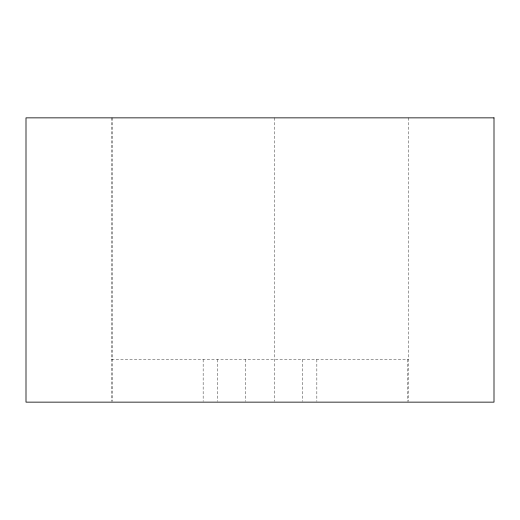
<?xml version="1.0" encoding="UTF-8"?>
<svg xmlns="http://www.w3.org/2000/svg" width="520" height="520" viewBox="0 0 520 520"><rect width="100%" height="100%" fill="white"/><g stroke="black" fill="none" stroke-linecap="round" stroke-linejoin="round"><path stroke-width="0.39" stroke-dasharray="2.6 1.95" d="M111.559 359.496L408.441 359.496M408.441 117.858L408.441 401.336M407.641 359.496L407.641 401.336M316.856 359.496L316.856 401.336M302.64 359.496L302.64 401.336M274.216 117.858L274.216 401.336M245.785 359.496L245.785 401.336M217.36 359.496L217.36 401.336M203.144 359.496L203.144 401.336M112.353 117.858L112.353 401.336M111.559 117.858L111.559 401.336"/><path stroke-width="0.78" d="M494 117.858L26 117.858L26 402.142L494 402.142L494 117.858"/></g></svg>
